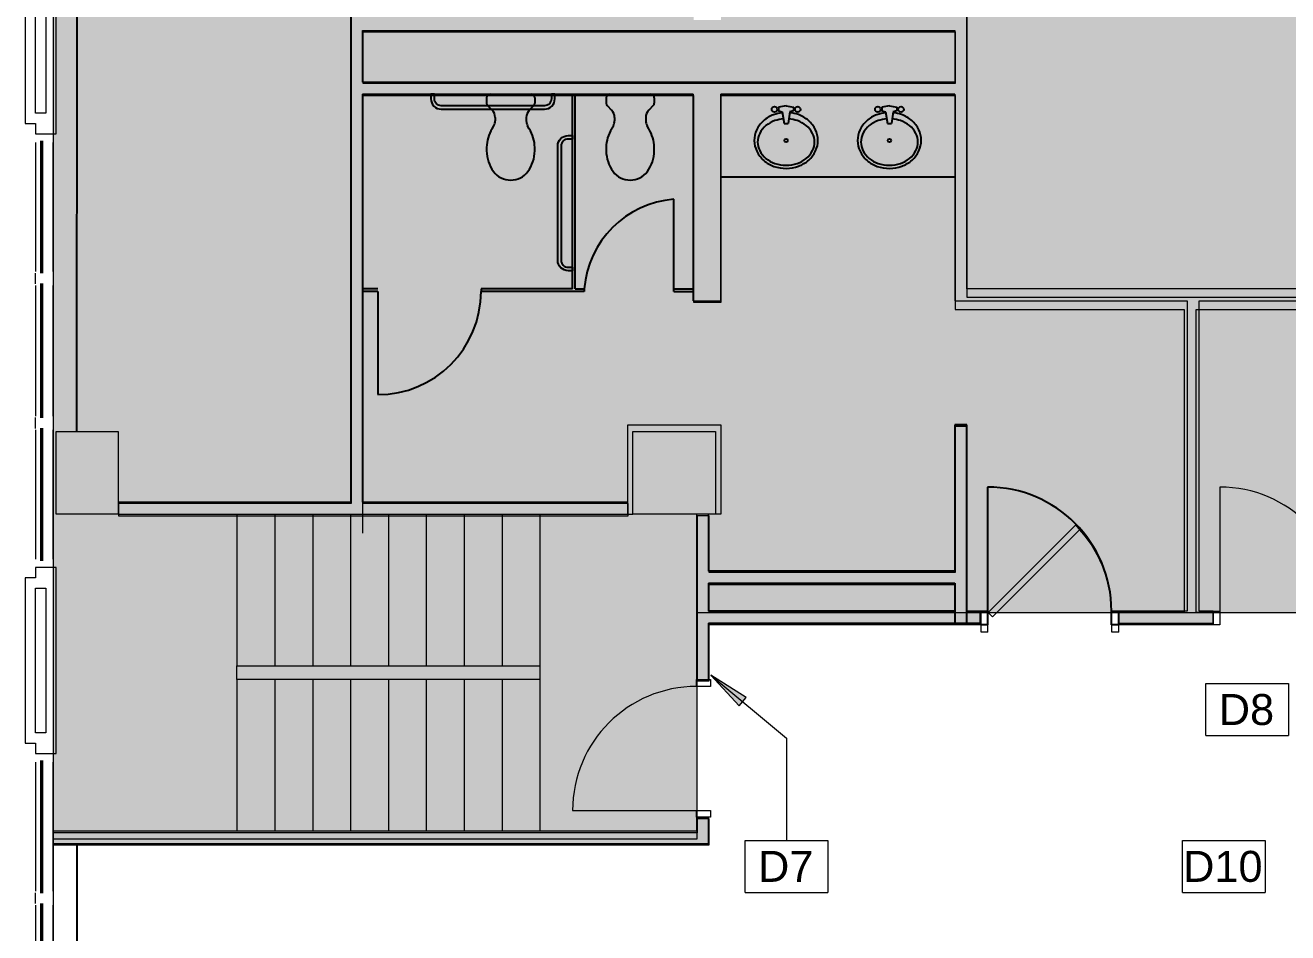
# Model space of a CAD drawing. Header units: inches. Extents: x 628 to 2422, y -771 to 854.
# Drawn here: x 1115.4 to 1482.1, y -217.6 to 46 of the extents above; entities that cross this region are included whole.
import ezdxf

# ---------------------------------------------------------------- set-up
doc = ezdxf.new("R2010")
doc.units = ezdxf.units.IN
doc.header["$MEASUREMENT"] = 0
for name, pattern in [('L1$0$2DASHES', [163.199999, 71.999999, -24, 9.6, -24, 9.6, -24]), ('L1$0$PHANTOM4', [0.625, 0.3125, -0.0625, 0.0625, -0.0625, 0.0625, -0.0625]), ('X2$0$Demolished', [0.1875, 0.125, -0.0625])]:
    doc.linetypes.add(name, pattern=pattern)
for name, color, linetype in [('L1$0$A-Anno-Revs-FinF', 181, 'Continuous'), ('L1$0$A-Cols-Bldg', 235, 'Continuous'), ('L1$0$DEMO', 7, 'L1$0$PHANTOM4'), ('L1$0$GLZ_GLAZING', 7, 'Continuous')]:
    doc.layers.add(name, color=color, linetype=linetype)
for name, color, linetype, lineweight in [('L1$0$ArchiCAD Doors_Pen_No__4', 7, 'Continuous', 9), ('L1$0$ArchiCAD Windows_Pen_No__4', 4, 'Continuous', 9), ('L1$0$BB Columns_Pen_No__3', 7, 'Continuous', 20), ('L1$0$BB Columns_Pen_No__7', 7, 'Continuous', 20), ('L1$0$BB Columns_Pen_No__95', 8, 'Continuous', 20), ('L1$0$BB Core_Pen_No__100', 7, 'Continuous', 20), ('L1$0$BB Shell_Pen_No__100', 7, 'Continuous', 20), ('X2$0$18_0109_REV_dwg _7_', 8, 'Continuous', 9), ('X2$0$A-ANNO-KEYN', 231, 'Continuous', 9), ('X2$0$A-DETL', 90, 'Continuous', 9), ('X2$0$A-DETL-GENF', 92, 'Continuous', 9), ('X2$0$A-DOOR', 31, 'X2$0$Demolished', 9), ('X2$0$A-DOOR-FRAM', 31, 'Continuous', 20), ('X2$0$A-WALL', 113, 'X2$0$Demolished', 9), ('X2$0$A-WALL-PATT', 111, 'Continuous', 13), ('X2$0$I-WALL', 2, 'Continuous', 13)]:
    doc.layers.add(name, color=color, linetype=linetype, lineweight=lineweight)
doc.styles.add('X2$0$Arial', font='arial.ttf', dxfattribs={"height": 9})

# ---------------------------------------------------------------- blocks, each defined once
blk = doc.blocks.new('L1$0$window-fixed')
at = {"layer": 'L1$0$ArchiCAD Windows_Pen_No__4', "linetype": 'L1$0$2DASHES'}
for p, q in [((-6723.6, 3788.31), (-6761.1, 3788.31)), ((-6681.6, 3788.31), (-6719.6, 3788.31)), ((-6640.1, 3788.31), (-6677.6, 3788.31)), ((-6723.6, 3783.31), (-6761.1, 3783.31)), ((-6681.6, 3783.31), (-6719.6, 3783.31)), ((-6640.09, 3783.31), (-6677.6, 3783.31))]:
    blk.add_line(p, q, dxfattribs=at)
at = {"layer": 'L1$0$ArchiCAD Windows_Pen_No__4', "linetype": 'Continuous'}
for p, q in [((-6723.17, 3788.31), (-6721.6, 3788.31)), ((-6721.6, 3788.31), (-6720.02, 3788.31)), ((-6681.17, 3788.31), (-6679.6, 3788.31)), ((-6679.6, 3788.31), (-6678.02, 3788.31))]:
    blk.add_line(p, q, dxfattribs=at)
at = {"layer": 'L1$0$GLZ_GLAZING', "color": 30, "linetype": 'Continuous'}
for p, q in [((-6723.1, 3786.81), (-6761.6, 3786.81)), ((-6761.6, 3786.32), (-6723.1, 3786.31)), ((-6681.1, 3786.81), (-6720.1, 3786.81)), ((-6720.1, 3786.32), (-6681.1, 3786.31)), ((-6639.59, 3786.81), (-6678.1, 3786.81)), ((-6678.1, 3786.32), (-6639.6, 3786.31))]:
    blk.add_line(p, q, dxfattribs=at)
at = {"layer": 'L1$0$GLZ_GLAZING', "color": 30, "linetype": 'Continuous', "const_width": 0.00174}
for points in [[(-6763.6, 3783.31), (-6761.1, 3783.31), (-6761.1, 3786.06), (-6761.6, 3786.06), (-6761.6, 3787.06), (-6761.1, 3787.06), (-6761.1, 3788.31), (-6763.6, 3788.31), (-6763.6, 3787.06), (-6763.6, 3787.06), (-6763.6, 3786.06), (-6763.6, 3786.06)], [(-6719.6, 3783.31), (-6723.6, 3783.31), (-6723.6, 3786.06), (-6723.1, 3786.06), (-6723.1, 3787.06), (-6723.6, 3787.06), (-6723.6, 3788.31), (-6719.6, 3788.31), (-6719.6, 3787.06), (-6720.1, 3787.06), (-6720.1, 3786.06), (-6719.6, 3786.06)], [(-6677.6, 3783.31), (-6681.6, 3783.31), (-6681.6, 3786.06), (-6681.1, 3786.06), (-6681.1, 3787.06), (-6681.6, 3787.06), (-6681.6, 3788.31), (-6677.6, 3788.31), (-6677.6, 3787.06), (-6678.1, 3787.06), (-6678.1, 3786.06), (-6677.6, 3786.06)], [(-6723.1, 3786.06), (-6723.1, 3787.06), (-6761.6, 3787.06), (-6761.6, 3786.07), (-6723.1, 3786.06)], [(-6681.1, 3786.06), (-6681.1, 3787.06), (-6720.1, 3787.06), (-6720.1, 3786.07), (-6681.59, 3786.06)], [(-6639.59, 3786.06), (-6639.59, 3787.06), (-6678.1, 3787.06), (-6678.1, 3786.07), (-6639.59, 3786.06)]]:
    blk.add_lwpolyline(points, close=True, dxfattribs=at)
blk.add_lwpolyline([(-6637.6, 3783.31), (-6637.6, 3788.31), (-6640.1, 3788.31), (-6640.09, 3787.06), (-6639.59, 3787.06), (-6639.59, 3786.06), (-6640.09, 3786.06), (-6640.09, 3783.31), (-6637.6, 3783.31)], dxfattribs=at)
blk = doc.blocks.new('L1')
at = {"layer": 'L1$0$BB Columns_Pen_No__95', "linetype": 'Continuous', "lineweight": 0, "true_color": 0x3f3f3f}
for points in [[(-7523.69, 2850.57), (-7523.69, 2826.57), (-7505.69, 2826.57), (-7505.69, 2850.57)], [(-7356.19, 2850.57), (-7356.19, 2826.57), (-7332.19, 2826.57), (-7332.19, 2850.57)]]:
    blk.add_hatch(color=250, dxfattribs=at).paths.add_polyline_path(points)
at = {"layer": 'L1$0$A-Anno-Revs-FinF'}
for p, q in [((-7517.69, 2850.57), (-7517.59, 3072.07)), ((-7517.69, 2619.07), (-7517.59, 2730.96))]:
    blk.add_line(p, q, dxfattribs=at)
at = {"layer": 'L1$0$A-Cols-Bldg', "color": 251, "ltscale": 5}
for p, q in [((-7397.7, 2948.57), (-7385.68, 2948.57)), ((-7397.7, 2948.57), (-7385.68, 2948.57)), ((-7373.69, 2892.07), (-7373.69, 2948.57)), ((-7373.69, 2892.07), (-7373.69, 2948.57)), ((-7372.94, 2892.07), (-7372.94, 2948.57)), ((-7372.94, 2892.07), (-7372.94, 2948.57)), ((-7362.99, 2948.57), (-7350.97, 2948.57)), ((-7362.99, 2948.57), (-7350.97, 2948.57)), ((-7398.68, 2947.57), (-7398.68, 2945.98)), ((-7398.68, 2947.57), (-7398.68, 2945.98)), ((-7398.39, 2945.27), (-7397.08, 2943.96)), ((-7398.39, 2945.27), (-7397.08, 2943.96)), ((-7384.98, 2945.27), (-7386.29, 2943.96)), ((-7384.98, 2945.27), (-7386.29, 2943.96)), ((-7384.68, 2947.57), (-7384.68, 2945.98)), ((-7384.68, 2947.57), (-7384.68, 2945.98)), ((-7363.97, 2947.57), (-7363.97, 2945.98)), ((-7363.97, 2947.57), (-7363.97, 2945.98)), ((-7363.68, 2945.27), (-7362.37, 2943.96)), ((-7363.68, 2945.27), (-7362.37, 2943.96)), ((-7350.27, 2945.27), (-7351.58, 2943.96)), ((-7350.27, 2945.27), (-7351.58, 2943.96)), ((-7349.97, 2947.57), (-7349.97, 2945.98)), ((-7349.97, 2947.57), (-7349.97, 2945.98)), ((-7311.69, 2945.22), (-7313.86, 2944.85)), ((-7313.86, 2944.85), (-7313.86, 2943.76)), ((-7311.69, 2945.22), (-7309.52, 2944.85)), ((-7309.52, 2944.85), (-7309.52, 2943.76)), ((-7281.69, 2945.22), (-7283.86, 2944.85)), ((-7283.86, 2944.85), (-7283.86, 2943.76)), ((-7281.69, 2945.22), (-7279.52, 2944.85)), ((-7279.52, 2944.85), (-7279.52, 2943.76)), ((-7396.2, 2941.84), (-7396.2, 2940.88)), ((-7396.2, 2941.84), (-7396.2, 2940.88)), ((-7387.16, 2941.84), (-7387.16, 2940.88)), ((-7387.16, 2941.84), (-7387.16, 2940.88)), ((-7361.49, 2941.84), (-7361.49, 2940.88)), ((-7361.49, 2941.84), (-7361.49, 2940.88)), ((-7352.45, 2941.84), (-7352.45, 2940.88)), ((-7352.45, 2941.84), (-7352.45, 2940.88)), ((-7313.86, 2943.76), (-7312.81, 2943.49)), ((-7312.81, 2943.49), (-7312.26, 2940.07)), ((-7310.57, 2943.49), (-7311.12, 2940.07)), ((-7309.52, 2943.76), (-7310.57, 2943.49)), ((-7283.86, 2943.76), (-7282.81, 2943.49)), ((-7282.81, 2943.49), (-7282.26, 2940.07)), ((-7280.57, 2943.49), (-7281.12, 2940.07)), ((-7279.52, 2943.76), (-7280.57, 2943.49)), ((-7397.08, 2938.53), (-7396.58, 2939.43)), ((-7397.08, 2938.53), (-7396.58, 2939.43)), ((-7386.29, 2938.53), (-7386.79, 2939.43)), ((-7386.29, 2938.53), (-7386.79, 2939.43)), ((-7362.37, 2938.53), (-7361.87, 2939.43)), ((-7362.37, 2938.53), (-7361.87, 2939.43)), ((-7351.58, 2938.53), (-7352.08, 2939.43)), ((-7351.58, 2938.53), (-7352.08, 2939.43)), ((-7312.26, 2940.07), (-7311.12, 2940.07)), ((-7282.26, 2940.07), (-7281.12, 2940.07)), ((-7330.69, 2924.57), (-7262.69, 2924.57)), ((-7330.69, 2924.57), (-7262.69, 2924.57)), ((-7344.31, 2891.32), (-7344.31, 2918.07)), ((-7344.31, 2891.32), (-7344.31, 2918.07)), ((-7430.31, 2892.07), (-7434.69, 2892.07)), ((-7430.31, 2892.07), (-7434.69, 2892.07)), ((-7430.31, 2891.32), (-7434.69, 2891.32)), ((-7430.31, 2891.32), (-7434.69, 2891.32)), ((-7430.31, 2891.32), (-7430.31, 2861.32)), ((-7373.69, 2892.07), (-7400.31, 2892.07)), ((-7400.31, 2892.07), (-7400.31, 2891.32)), ((-7373.69, 2892.07), (-7400.31, 2892.07)), ((-7400.31, 2892.07), (-7400.31, 2891.32)), ((-7370.31, 2891.32), (-7400.31, 2891.32)), ((-7370.31, 2891.32), (-7400.31, 2891.32)), ((-7372.94, 2892.07), (-7370.31, 2892.07)), ((-7372.94, 2892.07), (-7370.31, 2892.07)), ((-7370.31, 2892.07), (-7370.31, 2891.32)), ((-7370.31, 2892.07), (-7370.31, 2891.32)), ((-7344.31, 2892.07), (-7338.69, 2892.07)), ((-7344.31, 2891.32), (-7338.69, 2891.32)), ((-7344.31, 2891.32), (-7338.69, 2891.32))]:
    blk.add_line(p, q, dxfattribs=at)
for points in [[(-7379.86, 2947.24, -0.414214), (-7381.86, 2945.24), (-7411.86, 2945.24, -0.414214), (-7413.86, 2947.24), (-7413.86, 2948.57), (-7414.86, 2948.57), (-7414.86, 2947.24, 0.414214), (-7411.86, 2944.24), (-7381.86, 2944.24, 0.414214), (-7378.86, 2947.24), (-7378.86, 2948.57), (-7379.86, 2948.57)], [(-7379.86, 2947.24, -0.414214), (-7381.86, 2945.24), (-7411.86, 2945.24, -0.414214), (-7413.86, 2947.24), (-7413.86, 2948.57), (-7414.86, 2948.57), (-7414.86, 2947.24, 0.414214), (-7411.86, 2944.24), (-7381.86, 2944.24, 0.414214), (-7378.86, 2947.24), (-7378.86, 2948.57), (-7379.86, 2948.57)], [(-7375.02, 2936.57), (-7373.69, 2936.57), (-7373.69, 2935.57), (-7375.02, 2935.57, 0.414214), (-7377.02, 2933.57), (-7377.02, 2900.32, 0.414214), (-7375.02, 2898.32), (-7373.69, 2898.32), (-7373.69, 2897.32), (-7375.02, 2897.32, -0.414214), (-7378.02, 2900.32), (-7378.02, 2933.57, -0.414214)], [(-7375.02, 2936.57), (-7373.69, 2936.57), (-7373.69, 2935.57), (-7375.02, 2935.57, 0.414214), (-7377.02, 2933.57), (-7377.02, 2900.32, 0.414214), (-7375.02, 2898.32), (-7373.69, 2898.32), (-7373.69, 2897.32), (-7375.02, 2897.32, -0.414214), (-7378.02, 2900.32), (-7378.02, 2933.57, -0.414214)]]:
    blk.add_lwpolyline(points, format="xyb", close=True, dxfattribs=at)
for points in [[(-7320.93, 2935.09, 0.110461), (-7320.22, 2932.04, 0.10267), (-7318.19, 2929.36, 0.093283), (-7315.23, 2927.63, 0.087581), (-7311.64, 2927.02, 0.087581), (-7308.06, 2927.67, 0.093283), (-7305.12, 2929.43, 0.10267), (-7303.12, 2932.13, 0.110461), (-7302.45, 2935.19, 0.110461), (-7303.15, 2938.25, 0.10267), (-7305.19, 2940.93, 0.093283), (-7308.14, 2942.66, 0.060655), (-7310.61, 2943.22, 0.087581)], [(-7312.77, 2943.21, 0.062709), (-7315.32, 2942.62, 0.093283), (-7318.25, 2940.85, 0.10267), (-7320.26, 2938.15, 0.110461), (-7320.93, 2935.09, 0.110461)], [(-7319.97, 2934.69, 0.118217), (-7319.37, 2932.19, 0.104594), (-7317.55, 2929.92, 0.089748), (-7314.93, 2928.48, 0.081485), (-7311.69, 2927.95, 0.081485), (-7308.45, 2928.48, 0.089748), (-7305.83, 2929.92, 0.104594), (-7304.01, 2932.19, 0.118217), (-7303.41, 2934.69, 0.118217), (-7304.01, 2937.2, 0.104594), (-7305.83, 2939.46, 0.089748), (-7308.45, 2940.9, 0.062035), (-7310.91, 2941.4, 0.081485)], [(-7312.47, 2941.4, 0.062035), (-7314.93, 2940.9, 0.089748), (-7317.55, 2939.46, 0.104594), (-7319.37, 2937.2, 0.118217), (-7319.97, 2934.69, 0.118217)], [(-7290.93, 2935.09, 0.110461), (-7290.22, 2932.04, 0.10267), (-7288.19, 2929.36, 0.093283), (-7285.23, 2927.63, 0.087581), (-7281.64, 2927.02, 0.087581), (-7278.06, 2927.67, 0.093283), (-7275.12, 2929.43, 0.10267), (-7273.12, 2932.13, 0.110461), (-7272.45, 2935.19, 0.110461), (-7273.15, 2938.25, 0.10267), (-7275.19, 2940.93, 0.093283), (-7278.14, 2942.66, 0.060655), (-7280.61, 2943.22, 0.087581)], [(-7282.77, 2943.21, 0.062709), (-7285.32, 2942.62, 0.093283), (-7288.25, 2940.85, 0.10267), (-7290.26, 2938.15, 0.110461), (-7290.93, 2935.09, 0.110461)], [(-7289.97, 2934.69, 0.118217), (-7289.37, 2932.19, 0.104594), (-7287.55, 2929.92, 0.089748), (-7284.93, 2928.48, 0.081485), (-7281.69, 2927.95, 0.081485), (-7278.45, 2928.48, 0.089748), (-7275.83, 2929.92, 0.104594), (-7274.01, 2932.19, 0.118217), (-7273.41, 2934.69, 0.118217), (-7274.01, 2937.2, 0.104594), (-7275.83, 2939.46, 0.089748), (-7278.45, 2940.9, 0.062035), (-7280.91, 2941.4, 0.081485)], [(-7282.47, 2941.4, 0.062035), (-7284.93, 2940.9, 0.089748), (-7287.55, 2939.46, 0.104594), (-7289.37, 2937.2, 0.118217), (-7289.97, 2934.69, 0.118217)]]:
    blk.add_lwpolyline(points, format="xyb", dxfattribs=at)
for centre, radius in [((-7315.07, 2944.18), 0.787), ((-7308.31, 2944.18), 0.787), ((-7285.07, 2944.18), 0.787), ((-7278.31, 2944.18), 0.787), ((-7311.69, 2935.13), 0.5), ((-7281.69, 2935.13), 0.5)]:
    blk.add_circle(centre, radius, dxfattribs=at)
for centre, radius, start, end in [((-7397.68, 2947.57), 1, 90, 180), ((-7397.68, 2947.57), 1, 90, 180), ((-7385.68, 2947.57), 1, 0, 90), ((-7385.68, 2947.57), 1, 0, 90), ((-7362.97, 2947.57), 1, 90, 180), ((-7362.97, 2947.57), 1, 90, 180), ((-7350.97, 2947.57), 1, 0, 90), ((-7350.97, 2947.57), 1, 0, 90), ((-7397.68, 2945.98), 1, 180, 225), ((-7397.68, 2945.98), 1, 180, 225), ((-7385.68, 2945.98), 1, 315, 0), ((-7385.68, 2945.98), 1, 315, 0), ((-7362.97, 2945.98), 1, 180, 225), ((-7362.97, 2945.98), 1, 180, 225), ((-7350.97, 2945.98), 1, 315, 0), ((-7350.97, 2945.98), 1, 315, 0), ((-7399.2, 2941.84), 3, 0, 45), ((-7399.2, 2941.84), 3, 0, 45), ((-7384.16, 2941.84), 3, 135, 180), ((-7384.16, 2941.84), 3, 135, 180), ((-7364.49, 2941.84), 3, 0, 45), ((-7364.49, 2941.84), 3, 0, 45), ((-7349.45, 2941.84), 3, 135, 180), ((-7349.45, 2941.84), 3, 135, 180), ((-7387.93, 2932.87), 10.75, 148.1142, 178.6678), ((-7387.93, 2932.87), 10.75, 148.1142, 178.6678), ((-7399.2, 2940.88), 3, 330.9383, 0), ((-7399.2, 2940.88), 3, 330.9383, 0), ((-7384.16, 2940.88), 3, 180, 209.0617), ((-7384.16, 2940.88), 3, 180, 209.0617), ((-7395.43, 2932.87), 10.75, 1.3322, 31.8858), ((-7395.43, 2932.87), 10.75, 1.3322, 31.8858), ((-7353.22, 2932.87), 10.75, 148.1142, 178.6678), ((-7353.22, 2932.87), 10.75, 148.1142, 178.6678), ((-7364.49, 2940.88), 3, 330.9383, 0), ((-7364.49, 2940.88), 3, 330.9383, 0), ((-7349.45, 2940.88), 3, 180, 209.0617), ((-7349.45, 2940.88), 3, 180, 209.0617), ((-7360.72, 2932.87), 10.75, 1.3322, 31.8858), ((-7360.72, 2932.87), 10.75, 1.3322, 31.8858), ((-7167.22, 2932.62), 231.46, 179.8762, 180.1238), ((-7167.22, 2932.62), 231.46, 179.8762, 180.1238), ((-7387.93, 2932.37), 10.75, 181.3322, 215.5377), ((-7387.93, 2932.37), 10.75, 181.3322, 215.5377), ((-7395.43, 2932.37), 10.75, 324.4623, 358.6678), ((-7395.43, 2932.37), 10.75, 324.4623, 358.6678), ((-7616.14, 2932.62), 231.46, 359.8762, 0.1238), ((-7616.14, 2932.62), 231.46, 359.8762, 0.1238), ((-7132.51, 2932.62), 231.46, 179.8762, 180.1238), ((-7132.51, 2932.62), 231.46, 179.8762, 180.1238), ((-7353.22, 2932.37), 10.75, 181.3322, 215.5377), ((-7353.22, 2932.37), 10.75, 181.3322, 215.5377), ((-7360.72, 2932.37), 10.75, 324.4623, 358.6678), ((-7360.72, 2932.37), 10.75, 324.4623, 358.6678), ((-7581.43, 2932.62), 231.46, 359.8762, 0.1238), ((-7581.43, 2932.62), 231.46, 359.8762, 0.1238), ((-7391.76, 2929.71), 6.08, 216.0851, 270.7848), ((-7391.76, 2929.71), 6.08, 216.0851, 270.7848), ((-7391.6, 2929.71), 6.08, 269.2152, 323.9149), ((-7391.6, 2929.71), 6.08, 269.2152, 323.9149), ((-7357.05, 2929.71), 6.08, 216.0851, 270.7848), ((-7357.05, 2929.71), 6.08, 216.0851, 270.7848), ((-7356.89, 2929.71), 6.08, 269.2152, 323.9149), ((-7356.89, 2929.71), 6.08, 269.2152, 323.9149), ((-7342.12, 2889.87), 28.28, 94.4494, 175.5506), ((-7342.12, 2889.87), 28.28, 94.4494, 175.5506), ((-7430.31, 2891.32), 30, 270, 0)]:
    blk.add_arc(centre, radius, start, end, dxfattribs=at)
at = {"layer": 'L1$0$ArchiCAD Doors_Pen_No__4', "linetype": 'Continuous'}
for p, q in [((-7185.69, 2834.48), (-7185.69, 2798.48)), ((-7187.69, 2798.48), (-7185.69, 2798.48)), ((-7187.69, 2794.48), (-7187.69, 2798.48)), ((-7187.69, 2798.48), (-7187.69, 2794.98)), ((-7185.69, 2798.48), (-7185.69, 2794.48)), ((-7185.69, 2794.48), (-7187.69, 2794.48)), ((-7337.69, 2776.57), (-7337.69, 2778.57)), ((-7337.69, 2778.57), (-7333.69, 2778.57)), ((-7337.69, 2778.57), (-7334.19, 2778.57)), ((-7333.69, 2776.57), (-7337.69, 2776.57)), ((-7333.69, 2778.57), (-7333.69, 2776.57)), ((-7373.69, 2740.57), (-7337.69, 2740.57)), ((-7337.69, 2738.57), (-7337.69, 2740.57)), ((-7337.69, 2740.57), (-7333.69, 2740.57)), ((-7333.69, 2740.57), (-7333.69, 2738.57)), ((-7333.69, 2738.57), (-7337.69, 2738.57)), ((-7337.69, 2738.57), (-7334.19, 2738.57))]:
    blk.add_line(p, q, dxfattribs=at)
for centre, start, end in [((-7185.69, 2798.48), 0, 90), ((-7337.69, 2740.57), 90, 180)]:
    blk.add_arc(centre, 36, start, end, dxfattribs=at)
at = {"layer": 'L1$0$BB Columns_Pen_No__3', "linetype": 'Continuous'}
for p, q in [((-7357.69, 2826.57), (-7357.69, 2852.57)), ((-7357.69, 2852.57), (-7330.69, 2852.57)), ((-7330.69, 2852.57), (-7330.69, 2826.57)), ((-7357.69, 2826.57), (-7356.19, 2826.57))]:
    blk.add_line(p, q, dxfattribs=at)
at = {"layer": 'L1$0$BB Columns_Pen_No__7', "linetype": 'Continuous', "flags": 128}
for points in [[(-7523.69, 2850.57), (-7505.69, 2850.57), (-7505.69, 2826.57), (-7523.69, 2826.57)], [(-7356.19, 2850.57), (-7332.19, 2850.57), (-7332.19, 2826.57), (-7356.19, 2826.57)]]:
    blk.add_lwpolyline(points, close=True, dxfattribs=at)
at = {"layer": 'L1$0$BB Core_Pen_No__100', "linetype": 'Continuous'}
for p, q in [((-7471.19, 2826.57), (-7471.19, 2782.57)), ((-7460.19, 2826.57), (-7460.19, 2782.57)), ((-7449.19, 2826.57), (-7449.19, 2782.57)), ((-7438.19, 2826.57), (-7438.19, 2782.57)), ((-7427.19, 2826.57), (-7427.19, 2782.57)), ((-7416.19, 2826.57), (-7416.19, 2782.57)), ((-7405.19, 2826.57), (-7405.19, 2782.57)), ((-7394.19, 2826.57), (-7394.19, 2782.57)), ((-7383.19, 2826.57), (-7383.19, 2782.57)), ((-7471.19, 2778.57), (-7471.19, 2782.57)), ((-7471.19, 2782.57), (-7383.19, 2782.57)), ((-7383.19, 2782.57), (-7383.19, 2778.57)), ((-7383.19, 2778.57), (-7471.19, 2778.57)), ((-7471.19, 2778.57), (-7471.19, 2734.57)), ((-7460.19, 2778.57), (-7460.19, 2734.57)), ((-7449.19, 2778.57), (-7449.19, 2734.57)), ((-7438.19, 2778.57), (-7438.19, 2734.57)), ((-7427.19, 2778.57), (-7427.19, 2734.57)), ((-7416.19, 2778.57), (-7416.19, 2734.57)), ((-7405.19, 2778.57), (-7405.19, 2734.57)), ((-7394.19, 2778.57), (-7394.19, 2734.57)), ((-7383.19, 2778.57), (-7383.19, 2734.57))]:
    blk.add_line(p, q, dxfattribs=at)
at = {"layer": 'L1$0$BB Shell_Pen_No__100', "linetype": 'Continuous'}
for p, q in [((-7187.69, 2798.48), (-7187.69, 2794.98)), ((-7337.69, 2778.57), (-7334.19, 2778.57)), ((-7337.69, 2738.57), (-7334.19, 2738.57))]:
    blk.add_line(p, q, dxfattribs=at)
at = {"layer": 'L1$0$BB Shell_Pen_No__100', "linetype": 'Continuous', "flags": 128}
for points in [[(-7438.19, 3098.07), (-7438.19, 2830.07)], [(-7259.19, 2892.07), (-7259.19, 3082.32)], [(-7529.69, 2937.07), (-7523.69, 2937.07), (-7523.69, 2991.07), (-7529.69, 2991.07)], [(-7532.69, 2988.07), (-7532.69, 2940.07)], [(-7529.69, 2943.07), (-7529.69, 2985.07)], [(-7526.69, 2985.07), (-7526.69, 2943.07)], [(-7434.69, 2952.07), (-7434.69, 2967.07)], [(-7434.69, 2967.07), (-7262.69, 2967.07)], [(-7262.69, 2967.07), (-7262.69, 2952.07)], [(-7262.69, 2952.07), (-7434.69, 2952.07)], [(-7434.69, 2830.07), (-7434.69, 2948.57)], [(-7434.69, 2948.57), (-7338.69, 2948.57)], [(-7434.69, 2948.57), (-7434.69, 2821.07)], [(-7338.69, 2948.57), (-7434.69, 2948.57)], [(-7338.69, 2948.57), (-7338.69, 2888.57)], [(-7338.69, 2888.57), (-7338.69, 2948.57)], [(-7330.69, 2888.57), (-7330.69, 2948.57)], [(-7330.69, 2948.57), (-7262.69, 2948.57)], [(-7262.69, 2948.57), (-7330.69, 2948.57)], [(-7262.69, 2948.57), (-7262.69, 2888.57)], [(-7526.69, 2943.07), (-7529.69, 2943.07)], [(-7532.69, 2940.07), (-7529.69, 2940.07)], [(-7529.69, 2940.07), (-7529.69, 2937.07)], [(-7091.69, 2892.07), (-7259.19, 2892.07)], [(-7338.69, 2888.57), (-7330.69, 2888.57)], [(-7262.69, 2888.57), (-7195.19, 2888.57)], [(-7195.19, 2888.57), (-7195.19, 2798.48)], [(-7191.69, 2888.57), (-7140.69, 2888.57)], [(-7191.69, 2798.48), (-7191.69, 2888.57)], [(-7438.19, 2830.07), (-7505.69, 2830.07)], [(-7505.69, 2830.07), (-7505.69, 2826.57)], [(-7357.69, 2830.07), (-7434.69, 2830.07)], [(-7357.69, 2826.57), (-7357.69, 2830.07)], [(-7505.69, 2826.57), (-7357.69, 2826.57)], [(-7337.69, 2826.57), (-7337.69, 2778.57)], [(-7334.19, 2810.07), (-7334.19, 2826.57)], [(-7330.69, 2826.57), (-7334.19, 2826.57)], [(-7529.69, 2757.07), (-7523.69, 2757.07), (-7523.69, 2811.07), (-7529.69, 2811.07)], [(-7529.69, 2811.07), (-7529.69, 2808.07)], [(-7529.69, 2808.07), (-7532.69, 2808.07)], [(-7532.69, 2808.07), (-7532.69, 2760.07)], [(-7334.19, 2798.48), (-7334.19, 2806.57)], [(-7529.69, 2805.07), (-7526.69, 2805.07)], [(-7529.69, 2763.07), (-7529.69, 2805.07)], [(-7526.69, 2805.07), (-7526.69, 2763.07)], [(-7255.19, 2798.48), (-7259.19, 2798.48)], [(-7195.19, 2798.48), (-7215.19, 2798.48)], [(-7187.69, 2798.48), (-7191.69, 2798.48)], [(-7334.19, 2778.57), (-7334.19, 2794.98)], [(-7215.19, 2794.98), (-7187.69, 2794.98)], [(-7526.69, 2763.07), (-7529.69, 2763.07)], [(-7532.69, 2760.07), (-7529.69, 2760.07)], [(-7529.69, 2760.07), (-7529.69, 2757.07)], [(-7337.69, 2738.57), (-7337.69, 2734.57)], [(-7334.19, 2730.96), (-7334.19, 2738.57)], [(-7337.69, 2734.57), (-7524.69, 2734.57)], [(-7524.69, 2730.96), (-7334.19, 2730.96)]]:
    blk.add_lwpolyline(points, dxfattribs=at)
at = {"layer": 'L1$0$DEMO', "linetype": 'Continuous'}
for p, q in [((-7253.19, 2834.48), (-7253.19, 2798.48)), ((-7255.19, 2798.48), (-7255.19, 2794.98)), ((-7255.19, 2798.48), (-7253.19, 2798.48)), ((-7255.19, 2794.48), (-7255.19, 2798.48)), ((-7255.19, 2798.48), (-7255.19, 2794.98)), ((-7253.19, 2798.48), (-7253.19, 2794.48)), ((-7217.19, 2794.48), (-7217.19, 2798.48)), ((-7217.19, 2798.48), (-7215.19, 2798.48)), ((-7215.19, 2798.48), (-7215.19, 2794.98)), ((-7215.19, 2798.48), (-7215.19, 2794.48)), ((-7215.19, 2798.48), (-7215.19, 2794.98)), ((-7253.19, 2794.48), (-7255.19, 2794.48)), ((-7215.19, 2794.48), (-7217.19, 2794.48))]:
    blk.add_line(p, q, dxfattribs=at)
at = {"layer": 'L1$0$DEMO', "linetype": 'Continuous', "flags": 128}
for points in [[(-7259.19, 2852.57), (-7262.69, 2852.57)], [(-7262.69, 2852.57), (-7262.69, 2810.07)], [(-7259.19, 2794.57), (-7259.19, 2852.57)], [(-7262.69, 2810.07), (-7334.19, 2810.07)], [(-7334.19, 2806.57), (-7262.69, 2806.57)], [(-7262.69, 2806.57), (-7262.69, 2794.57)], [(-7262.69, 2798.48), (-7334.19, 2798.48)], [(-7334.19, 2794.98), (-7255.19, 2794.98)]]:
    blk.add_lwpolyline(points, dxfattribs=at)
at = {"layer": 'L1$0$DEMO', "linetype": 'Continuous'}
blk.add_arc((-7253.19, 2798.48), 36, 0, 90, dxfattribs=at)
at = {"layer": 'L1$0$A-Anno-Revs-FinF', "rotation": 90}
for p in [(-3741.38, 9574.66), (-3741.38, 9394.66)]:
    blk.add_blockref('L1$0$window-fixed', p, dxfattribs=at)
blk = doc.blocks.new('X2$0$Walls 30 - Walls 1-5287908-FIRST FLOOR DEMOLITION')
at = {"layer": 'X2$0$A-WALL', "linetype": 'Continuous'}
for p, q in [((-1157.93, -192.05), (-1157.93, -303.94)), ((-1150.93, -303.94), (-1150.93, -192.05)), ((-1157.93, -303.94), (-1150.93, -303.94))]:
    blk.add_line(p, q, dxfattribs=at)
blk = doc.blocks.new('X2$0$Single Flush - OTJ_SOLIDFLUSH_ALUM-5665003-FIRST FLOOR DEMOLITION')
at = {"layer": 'X2$0$A-DOOR', "color": 8, "linetype": 'Continuous', "lineweight": 20}
for p, q in [((-8.65, -25.84), (16.67, -0.51)), ((17.91, -1.75), (-7.42, -27.07)), ((16.67, -0.51), (17.91, -1.75)), ((-7.42, -27.07), (-8.65, -25.84))]:
    blk.add_line(p, q, dxfattribs=at)
at = {"layer": 'X2$0$A-DOOR', "linetype": 'Continuous'}
blk.add_arc((17.91, -1.75), 35.81, 179.5, 225, dxfattribs=at)
at = {"layer": 'X2$0$A-DOOR-FRAM', "color": 8}
for p, q in [((-20, 4), (-20, -1.75)), ((-20, 4), (-18, 4)), ((-18, 4), (-18, -1.75)), ((18, 4), (18, -1.75)), ((18, 4), (20, 4)), ((20, 4), (20, -1.75)), ((-20, -1.75), (-18, -1.75)), ((18, -1.75), (20, -1.75))]:
    blk.add_line(p, q, dxfattribs=at)
blk = doc.blocks.new('X2$0$Keynote Tag - Keynote Number - Boxed-135510-FIRST FLOOR DEMOLITION')
at = {"layer": 'X2$0$A-ANNO-KEYN'}
for p, q in [((-0.125, -0.0792), (-0.125, 0.0781)), ((-0.125, 0.0781), (0.125, 0.0781)), ((0.125, 0.0781), (0.125, -0.0792)), ((-0.125, -0.0792), (0.125, -0.0792))]:
    blk.add_line(p, q, dxfattribs=at)
blk = doc.blocks.new('X2')
at = {"layer": 'X2$0$A-ANNO-KEYN'}
blk.add_hatch(color=256, dxfattribs=at).paths.add_polyline_path([(-966.91, -142.79), (-958.69, -151.67), (-956.67, -149.24)], flags=0)
at = {"layer": 'X2$0$A-DETL-GENF'}
h = blk.add_hatch(color=254, dxfattribs=at)
h.paths.add_polyline_path([(-990.93, -188.55), (-970.93, -188.55), (-970.93, -96.44), (-967.43, -96.44), (-967.43, -112.94), (-895.93, -112.94), (-895.93, -70.53), (-892.43, -70.53), (-892.43, -124.53), (-829.43, -124.53), (-829.43, -36.53), (-895.93, -36.53), (-895.93, 25.56), (-963.93, 25.56), (-963.93, -34.44), (-971.93, -34.44), (-971.93, 25.56), (-1067.93, 25.56), (-1067.93, -92.94), (-990.93, -92.94), (-990.93, -96.44), (-1138.93, -96.44), (-1138.93, -92.94), (-1071.43, -92.94), (-1071.43, 175.06), (-1157.93, 175.06), (-1157.93, -188.55), (-1060.36, -188.55)], flags=0)
h.paths.add_polyline_path([(-773.93, -188.44), (-685.43, -188.44), (-685.43, -164.94), (-676.93, -164.94), (-676.93, -92.94), (-685.43, -92.94), (-685.43, -56.94), (-676.93, -56.94), (-676.93, -36.53), (-773.93, -36.53), (-773.93, -178.84)], flags=0)
h.paths.add_polyline_path([(-586.43, -188.44), (-586.43, -176.94), (-681.93, -176.94), (-681.93, -188.44), (-589.17, -188.44)], flags=0)
h.paths.add_polyline_path([(-586.43, -164.94), (-586.43, -134.94), (-582.93, -134.94), (-582.93, -94.94), (-586.43, -94.94), (-586.43, -64.94), (-673.43, -64.94), (-673.43, -164.94), (-589.23, -164.94)], flags=0)
h.paths.add_polyline_path([(-954.98, -124.53), (-895.93, -124.53), (-895.93, -116.44), (-967.43, -116.44), (-967.43, -124.53), (-966.01, -124.53)], flags=0)
h.paths.add_polyline_path([(-825.93, -124.53), (-777.43, -124.53), (-777.43, -36.53), (-825.93, -36.53), (-825.93, -49.61)], flags=0)
h.paths.add_polyline_path([(-1139.06, -96.04), (-1157.06, -96.04), (-1157.06, -72.04), (-1139.06, -72.04), (-1139.06, -92.94)], flags=0)
h.paths.add_polyline_path([(-967.43, -96.04), (-989.56, -96.04), (-989.56, -72.04), (-965.56, -72.04), (-965.56, -96.04)], flags=0)
h.paths.add_polyline_path([(-586.9, -60.94), (-586.43, -60.94), (-586.43, -30.94), (-582.93, -30.94), (-582.93, 9.06), (-586.43, 9.06), (-586.43, 35.06), (-614.43, 35.06), (-614.43, 39.06), (-673.43, 39.06), (-673.43, -60.94), (-636.02, -60.94)], flags=0)
h.paths.add_polyline_path([(-676.93, -33.03), (-676.93, 139.06), (-685.43, 139.06), (-685.43, 159.31), (-721.43, 159.31), (-721.43, -33.03)], flags=0)
h.paths.add_polyline_path([(-825.93, -33.03), (-724.93, -33.03), (-724.93, 159.31), (-731.43, 159.31), (-731.43, 162.81), (-685.43, 162.81), (-685.43, 175.06), (-676.93, 175.06), (-676.93, 177.06), (-673.43, 177.06), (-673.43, 147.06), (-586.43, 147.06), (-586.43, 177.06), (-582.93, 177.06), (-582.93, 217.06), (-586.43, 217.06), (-586.43, 259.06), (-673.43, 259.06), (-673.43, 217.06), (-676.93, 217.06), (-676.93, 235.56), (-703.43, 235.56), (-703.43, 268.66), (-769.43, 268.66), (-769.43, 162.81), (-765.43, 162.81), (-765.43, 159.31), (-892.43, 159.31), (-892.43, -33.03), (-828.93, -33.03)], flags=0)
h.paths.add_polyline_path([(-963.93, 29.06), (-895.93, 29.06), (-895.93, 44.06), (-1067.93, 44.06), (-1067.93, 29.06), (-967.43, 29.06)], flags=0)
h.paths.add_polyline_path([(-673.43, 43.06), (-614.43, 43.06), (-614.43, 47.06), (-586.43, 47.06), (-586.43, 73.06), (-582.93, 73.06), (-582.93, 113.06), (-586.43, 113.06), (-586.43, 143.06), (-673.43, 143.06), (-673.43, 47.06)], flags=0)
h.paths.add_polyline_path([(-1052.34, 47.56), (-971.93, 47.56), (-971.93, 107.56), (-963.93, 107.56), (-963.93, 47.56), (-895.93, 47.56), (-895.93, 204.81), (-963.93, 204.81), (-963.93, 147.06), (-931.93, 147.06), (-931.93, 143.56), (-990.93, 143.56), (-990.93, 175.06), (-1067.93, 175.06), (-1067.93, 47.56), (-1060.36, 47.56)], flags=0)
h.paths.add_polyline_path([(-967.43, 147.06), (-967.43, 149.46), (-987.43, 149.46), (-987.43, 147.06), (-968.04, 147.06)], flags=0)
h.paths.add_polyline_path([(-1156.93, 149.46), (-1157.06, 149.46), (-1157.06, 173.46), (-1139.06, 173.46), (-1139.06, 149.46)], flags=0)
h.paths.add_polyline_path([(-775.93, 162.81), (-772.93, 162.81), (-772.93, 205.16), (-775.93, 205.16), (-775.93, 164.21)], flags=0)
h.paths.add_polyline_path([(-824.11, 162.81), (-779.43, 162.81), (-779.43, 205.16), (-828.93, 205.16), (-828.93, 162.81)], flags=0)
h.paths.add_polyline_path([(-839.43, 162.81), (-832.43, 162.81), (-832.43, 190.41), (-892.43, 190.41), (-892.43, 162.81), (-842.7, 162.81)], flags=0)
h.paths.add_polyline_path([(-967.76, 173.46), (-967.43, 173.46), (-967.43, 175.06), (-987.43, 175.06), (-987.43, 173.46), (-968.05, 173.46)], flags=0)
h.paths.add_polyline_path([(-967.43, 178.56), (-967.43, 270.56), (-1009.43, 270.56), (-1009.43, 274.06), (-837.43, 274.06), (-837.43, 324.03), (-1053.43, 324.03), (-1053.43, 268.66), (-1157.93, 268.66), (-1157.93, 178.56), (-967.71, 178.56)], flags=0)
h.paths.add_polyline_path([(-1053.43, 222.56), (-1108.43, 222.56), (-1108.43, 226.56), (-1020.43, 226.56), (-1020.43, 222.56)], flags=0)
h.paths.add_polyline_path([(-699.93, 239.06), (-676.93, 239.06), (-676.93, 259.06), (-685.43, 259.06), (-685.43, 268.66), (-699.93, 268.66), (-699.93, 257.16)], flags=0)
at = {"layer": 'X2$0$A-WALL-PATT', "lineweight": 9}
for points in [[(-892.43, -33.03), (-892.43, 210.56), (-895.93, 210.56), (-895.93, -33.03)], [(-1071.43, -96.44), (-1067.93, -96.44), (-1067.93, 175.06), (-1071.43, 175.06), (-1071.43, -92.94)], [(-895.93, 44.06), (-895.93, 47.56), (-1067.93, 47.56), (-1067.93, 44.06), (-1060.36, 44.06)], [(-1067.93, 25.56), (-895.93, 25.56), (-895.93, 29.06), (-1067.93, 29.06)], [(-963.93, -34.44), (-963.93, 25.56), (-971.93, 25.56), (-971.93, -34.44)], [(-676.93, -36.53), (-676.93, -33.03), (-895.93, -33.03), (-895.93, -36.53), (-721.43, -36.53)], [(-829.43, -124.53), (-825.93, -124.53), (-825.93, -36.53), (-829.43, -36.53), (-829.43, -49.61)], [(-895.93, -124.53), (-892.43, -124.53), (-892.43, -70.53), (-895.93, -70.53), (-895.93, -116.44)], [(-1071.53, -96.44), (-1071.43, -96.44), (-1071.43, -92.94), (-1138.93, -92.94), (-1138.93, -96.44), (-1071.53, -96.44)], [(-990.93, -96.44), (-990.93, -92.94), (-1067.93, -92.94), (-1067.93, -96.44), (-1060.36, -96.44)], [(-970.93, -144.44), (-967.43, -144.44), (-967.43, -96.44), (-970.93, -96.44), (-970.93, -128.03)], [(-967.43, -116.44), (-895.93, -116.44), (-895.93, -112.94), (-967.43, -112.94)], [(-970.93, -192.05), (-967.43, -192.05), (-967.43, -184.44), (-970.93, -184.44), (-970.93, -188.55)], [(-1060.36, -192.05), (-970.93, -192.05), (-970.93, -188.55), (-1157.93, -188.55), (-1157.93, -192.05), (-1067.93, -192.05)]]:
    blk.add_hatch(color=7, dxfattribs=at).paths.add_polyline_path(points, flags=0)
h = blk.add_hatch(color=7, dxfattribs=at)
h.paths.add_polyline_path([(-954.98, -128.03), (-888.43, -128.03), (-888.43, -124.53), (-967.43, -124.53), (-967.43, -128.03)], flags=0)
h.paths.add_polyline_path([(-848.43, -128.03), (-820.93, -128.03), (-820.93, -124.53), (-848.43, -124.53)], flags=0)
at = {"layer": 'X2$0$A-ANNO-KEYN'}
for p, q in [((-966.91, -142.79), (-958.69, -151.67)), ((-956.67, -149.24), (-966.91, -142.79)), ((-966.91, -142.79), (-944.93, -161.06)), ((-958.69, -151.67), (-956.67, -149.24)), ((-944.93, -161.06), (-944.93, -190.74))]:
    blk.add_line(p, q, dxfattribs=at)
at = {"layer": 'X2$0$A-DETL', "lineweight": 13}
for p, q in [((-1157.93, 268.66), (-1157.93, -190.34)), ((-970.93, -190.34), (-970.93, -124.53)), ((-970.93, -124.53), (-773.93, -124.53)), ((-1157.93, -190.34), (-970.93, -190.34))]:
    blk.add_line(p, q, dxfattribs=at)
at = {"layer": 'X2$0$A-WALL', "color": 8, "linetype": 'Continuous', "lineweight": 20}
for p, q in [((-971.93, 25.56), (-971.93, -34.44)), ((-963.93, -34.44), (-963.93, 25.56)), ((-971.93, -34.44), (-963.93, -34.44))]:
    blk.add_line(p, q, dxfattribs=at)
at = {"layer": 'X2$0$I-WALL', "color": 8, "lineweight": 20}
for p, q in [((-1071.43, 175.06), (-1071.43, -92.94)), ((-892.43, -33.03), (-892.43, 159.31)), ((-1067.93, 29.06), (-1067.93, 44.06)), ((-1067.93, 44.06), (-895.93, 44.06)), ((-895.93, 44.06), (-895.93, 29.06)), ((-895.93, 29.06), (-1067.93, 29.06)), ((-1067.93, -92.94), (-1067.93, 25.56)), ((-1067.93, 25.56), (-971.93, 25.56)), ((-963.93, 25.56), (-895.93, 25.56)), ((-895.93, 25.56), (-895.93, -36.53)), ((-895.93, -36.53), (-829.43, -36.53)), ((-724.93, -33.03), (-892.43, -33.03)), ((-829.43, -36.53), (-829.43, -124.53)), ((-825.93, -36.53), (-777.43, -36.53)), ((-825.93, -124.53), (-825.93, -36.53)), ((-892.43, -70.53), (-895.93, -70.53)), ((-895.93, -70.53), (-895.93, -112.94)), ((-892.43, -124.53), (-892.43, -70.53)), ((-1071.43, -92.94), (-1138.93, -92.94)), ((-1138.93, -92.94), (-1138.93, -96.44)), ((-990.93, -92.94), (-1067.93, -92.94)), ((-990.93, -96.44), (-990.93, -92.94)), ((-1138.93, -96.44), (-990.93, -96.44)), ((-970.93, -96.44), (-970.93, -144.44)), ((-967.43, -96.44), (-970.93, -96.44)), ((-967.43, -112.94), (-967.43, -96.44)), ((-895.93, -112.94), (-967.43, -112.94)), ((-967.43, -124.53), (-967.43, -116.44)), ((-967.43, -116.44), (-895.93, -116.44)), ((-895.93, -116.44), (-895.93, -124.53)), ((-895.93, -124.53), (-967.43, -124.53)), ((-888.43, -124.53), (-892.43, -124.53)), ((-888.43, -128.03), (-888.43, -124.53)), ((-829.43, -124.53), (-848.43, -124.53)), ((-848.43, -124.53), (-848.43, -128.03)), ((-820.93, -124.53), (-825.93, -124.53)), ((-820.93, -128.03), (-820.93, -124.53)), ((-967.43, -144.44), (-967.43, -128.03)), ((-967.43, -128.03), (-888.43, -128.03)), ((-848.43, -128.03), (-820.93, -128.03)), ((-970.93, -144.44), (-967.43, -144.44)), ((-970.93, -184.44), (-970.93, -188.55)), ((-967.43, -184.44), (-970.93, -184.44)), ((-967.43, -192.05), (-967.43, -184.44)), ((-970.93, -188.55), (-1157.93, -188.55)), ((-1157.93, -188.55), (-1157.93, -192.05)), ((-1157.93, -192.05), (-967.43, -192.05))]:
    blk.add_line(p, q, dxfattribs=at)
at = {"layer": 'X2$0$18_0109_REV_dwg _7_'}
blk.add_blockref('L1', (6366.63, -2922.6), dxfattribs=at)
at = {"layer": 'X2$0$A-ANNO-KEYN', "xscale": 95.99999999999994, "yscale": 95.99999999999994, "zscale": 95.99999999999994}
for p in [(-811.11, -152.68), (-944.93, -198.24), (-817.96, -198.24)]:
    blk.add_blockref('X2$0$Keynote Tag - Keynote Number - Boxed-135510-FIRST FLOOR DEMOLITION', p, dxfattribs=at)
at = {"layer": 'X2$0$A-DOOR', "linetype": 'Continuous', "lineweight": 13, "rotation": 180}
blk.add_blockref('X2$0$Single Flush - OTJ_SOLIDFLUSH_ALUM-5665003-FIRST FLOOR DEMOLITION', (-868.43, -126.28), dxfattribs=at)
at = {"layer": 'X2$0$A-WALL', "linetype": 'Continuous'}
blk.add_blockref('X2$0$Walls 30 - Walls 1-5287908-FIRST FLOOR DEMOLITION', (0, 0), dxfattribs=at)
at = {"layer": 'X2$0$A-ANNO-KEYN', "char_height": 9, "attachment_point": 1, "style": 'X2$0$Arial'}
for s, insert, width in [('D8', (-819.39, -148.23), 19.695), ('D7', (-953.21, -193.79), 19.695), ('D10', (-829.74, -193.79), 28.179)]:
    blk.add_mtext(s, dxfattribs=dict(at, insert=insert, width=width))

msp = doc.modelspace()

# ---------------------------------------------------------------- block references
at = {"color": 250}
msp.add_blockref('X2', (2281.45, 0), dxfattribs=at)

doc.saveas('drawing.dxf')
